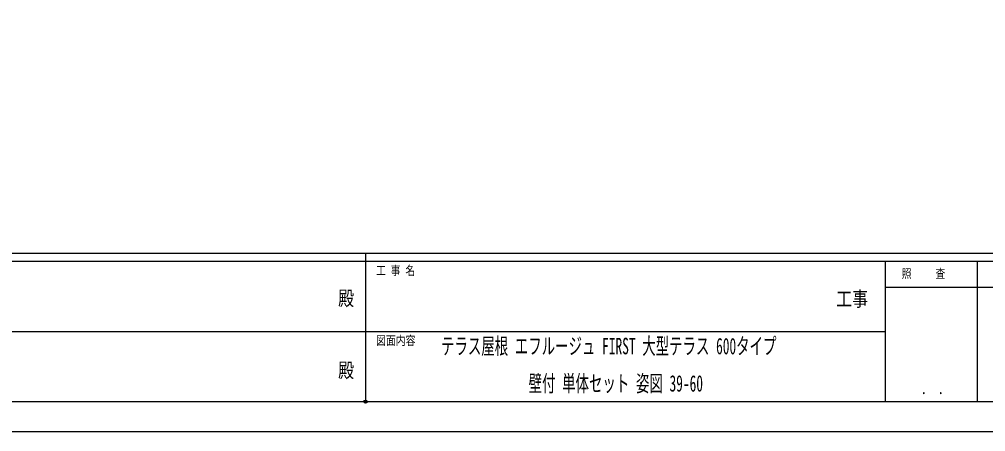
# Model space of a CAD drawing. Units: millimetres, scale not verified. Extents: x -10512 to 10512, y -7425 to 7425.
# Drawn here: x -2178 to 3866, y -7425 to -4848 of the extents above; entities that cross this region are included whole.
import ezdxf
from ezdxf.enums import TextEntityAlignment as Align

# ---------------------------------------------------------------- set-up
doc = ezdxf.new("R2010")
doc.units = ezdxf.units.MM
doc.header["$LTSCALE"] = 40
doc.header["$PDMODE"] = 32
doc.header["$PDSIZE"] = 20
doc.layers.add('0-2_USER1', color=3, linetype='Continuous')
doc.layers.add('0-8_YKK_ZWAK', color=7, linetype='Continuous')
doc.styles.add('ＭＳ ゴシック', font='')
doc.styles.get('ＭＳ ゴシック').set_extended_font_data('MS Gothic')

msp = doc.modelspace()

# ---------------------------------------------------------------- linework, layer by layer
at = {"layer": '0-8_YKK_ZWAK'}
for p, q in [((9737.55, -6312.5), (-9762.45, -6312.5)), ((-12.45, -6312.5), (-12.45, -7237.5)), ((-12.45, -6362.5), (-3262.45, -6362.5)), ((3237.55, -6362.5), (-12.45, -6362.5)), ((3812.55, -6362.5), (3812.55, -7237.5)), ((4962.55, -6525), (3237.55, -6525)), ((-3243.7, -6800), (-12.45, -6800)), ((-12.45, -6800), (3237.55, -6800)), ((-3262.45, -7237.5), (-12.45, -7237.5)), ((-12.45, -7237.5), (3237.55, -7237.5)), ((3237.55, -7237.5), (4962.55, -7237.5))]:
    msp.add_line(p, q, dxfattribs=at)
msp.add_lwpolyline([(-10512.5, -7425), (10512.5, -7425), (10512.5, 7425), (-10512.5, 7425)], close=True, dxfattribs=at)
msp.add_lwpolyline([(4962.55, -6362.5), (3237.55, -6362.5), (3237.55, -7237.5)], dxfattribs=at)
msp.add_point((-12.45, -7237.5), dxfattribs=at)

# ---------------------------------------------------------------- texts
at = {"layer": '0-2_USER1', "style": 'ＭＳ ゴシック', "width": 0.6}
for s, p in [('テラス屋根 エフルージュ FIRST 大型テラス 600タイプ', (459.51, -6972.08)), (' 壁付 単体セット 姿図 39-60', (965.47, -7205.42))]:
    msp.add_text(s, height=102.6, dxfattribs=at).set_placement(p, align=Align.BOTTOM_LEFT)
at = {"layer": '0-8_YKK_ZWAK', "style": 'ＭＳ ゴシック', "width": 0.8}
for s, height, p in [('工 事 名', 54.99, (53.17, -6462.5)), ('照     査', 54.99, (3341.05, -6481.25)), ('殿', 91.64, (-184.17, -6664.58)), ('工事', 91.64, (2930.83, -6668.66)), ('図面内容', 54.99, (53.17, -6900)), ('殿', 91.64, (-184.17, -7114.58)), ('． ．', 64.79, (3462.5, -7210.88))]:
    msp.add_text(s, height=height, dxfattribs=at).set_placement(p, align=Align.BOTTOM_LEFT)

doc.saveas('drawing.dxf')
